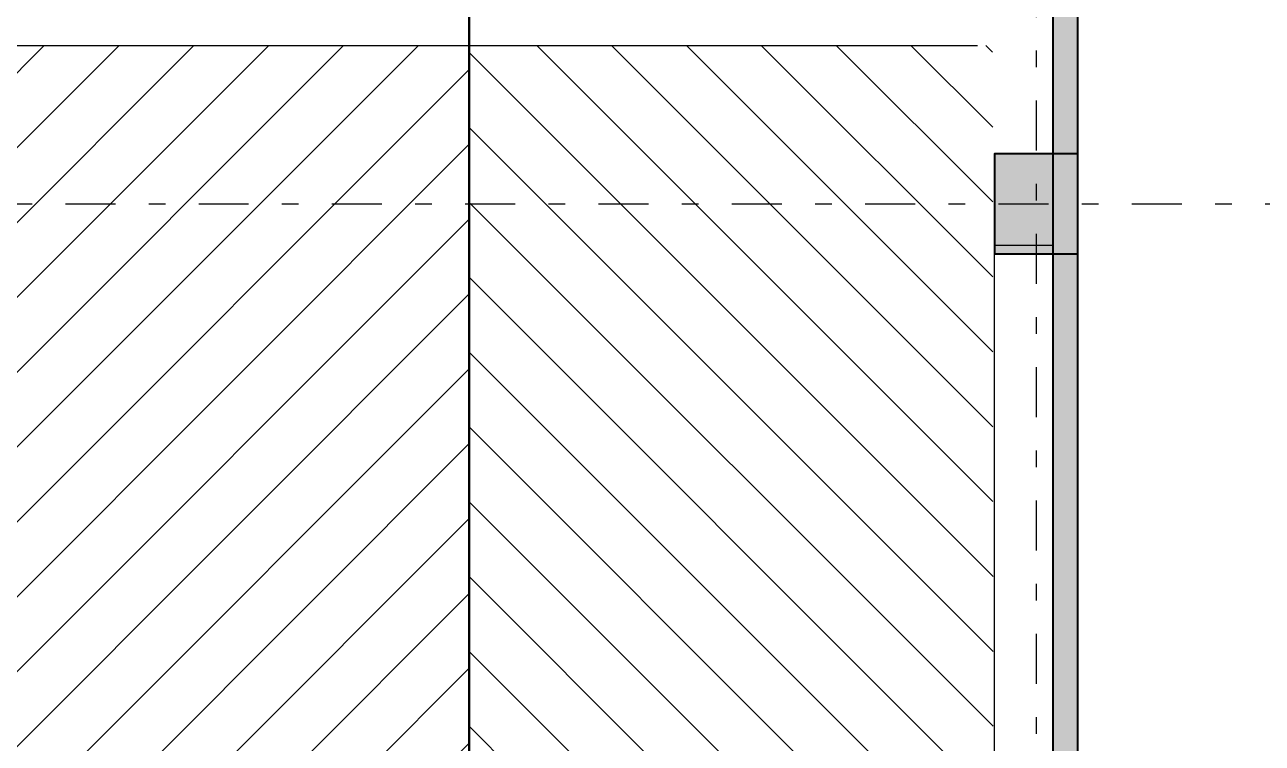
# Model space of a CAD drawing. Header units: millimetres. Extents: x 3781 to 4924, y 1639 to 1721.
# Drawn here: x 4149.55 to 4156.97, y 1691.07 to 1695.38 of the extents above; entities that cross this region are included whole.
import ezdxf

# ---------------------------------------------------------------- set-up
doc = ezdxf.new("R2010")
doc.units = ezdxf.units.MM
doc.linetypes.add('CENTER', pattern=[0.7, 0.3, -0.2, 0, -0.2])
for name, color, linetype in [('AREA PARQUEO', 51, 'Continuous'), ('AS_GL DETECCION_PISO 2', 7, 'Continuous'), ('EJE-ESTRUCTURA', 1, 'CENTER'), ('HACHTCOLUMNA', 250, 'Continuous'), ('JCA_HATCH 254', 252, 'Continuous')]:
    doc.layers.add(name, color=color, linetype=linetype)
for name, color, linetype, lineweight in [('Estructura', 6, 'Continuous', 40), ('Muro', 4, 'Continuous', 40), ('Piso', 251, 'Continuous', 30)]:
    doc.layers.add(name, color=color, linetype=linetype, lineweight=lineweight)

# ---------------------------------------------------------------- blocks, each defined once
blk = doc.blocks.new('estructura etapa 3')
at = {"layer": 'HACHTCOLUMNA'}
h = blk.add_hatch(color=256, dxfattribs=at)
h.paths.add_polyline_path([(-91.65052479424082, -6658.123952498036), (-91.65052483163788, -6657.623952492478), (-92.34962468142191, -6657.623952492692), (-92.34962464402486, -6658.123952498251)])
h.paths.add_polyline_path([(-49.35360165399231, -6658.123953550201), (-49.35360165463851, -6657.623953544642), (-50.05450180622518, -6657.624073242631), (-50.05450180557898, -6658.124073248189)])
h.paths.add_polyline_path([(-56.05269290422109, -6658.123953548908), (-56.05269290486729, -6657.623953543349), (-56.75269290454423, -6657.624054381149), (-56.75269290389804, -6658.124054386707)])
h.paths.add_polyline_path([(-76.44963033445936, -6659.123953527316), (-76.94963033376087, -6659.123953525937), (-76.9496303338118, -6657.623953525355), (-76.44963033520833, -6657.623953526268)])
h.paths.add_polyline_path([(-83.94962466275808, -6659.123953526419), (-84.44962466205959, -6659.123953525041), (-84.44962466211052, -6657.623953524459), (-83.94962466350705, -6657.623953525372)])
h.paths.add_polyline_path([(-60.45199772839385, -6659.123953526823), (-60.95199772769581, -6659.123953525441), (-60.95199772774629, -6657.623953524859), (-60.45199772914327, -6657.623953525776)])
h.paths.add_polyline_path([(-67.94963033684814, -6659.123953523713), (-68.44963033614965, -6659.123953522334), (-68.44963033620058, -6657.623953521752), (-67.94963033759711, -6657.623953522665)])
h.paths.add_polyline_path([(-91.8500747383024, -6668.198768413866), (-91.85097488956569, -6667.598768198336), (-92.3500747393499, -6667.598781503685), (-92.34917458808638, -6668.198781719215)])
h.paths.add_polyline_path([(-49.35360165997224, -6668.198834775361), (-49.35360165969462, -6667.598834775361), (-49.85360166074236, -6667.598833612342), (-49.85360166101998, -6668.198833612343)])
h.paths.add_polyline_path([(-56.15447406834653, -6668.148833038669), (-56.15447406899273, -6667.648833033111), (-56.85356531954483, -6667.649075604333), (-56.85356531889863, -6668.149075609892)])
h.paths.add_polyline_path([(-59.95199772806779, -6667.648834198664), (-59.95199772878357, -6668.148834196337), (-61.45199772983131, -6668.148834197909), (-61.45199772876629, -6667.648834201169)])
h.paths.add_polyline_path([(-75.94963033499096, -6667.648834198664), (-75.94963033570673, -6668.148834196337), (-77.44963033675447, -6668.148834197915), (-77.44963033568945, -6667.648834201173)])
h.paths.add_polyline_path([(-68.9496303369873, -6667.648834196665), (-68.94963033537522, -6668.148834193871), (-67.44963033560805, -6668.148834194158), (-67.44963033675447, -6667.648834196951)])
h.paths.add_polyline_path([(-84.94963033851843, -6667.648834198664), (-84.9496303378022, -6668.148834196337), (-83.44963033675447, -6668.148834197913), (-83.44963033781994, -6667.648834201173)])
h.paths.add_polyline_path([(-91.85007473830262, -6676.198714255436), (-91.85007473830262, -6675.598714255436), (-92.34917458808661, -6675.598833980074), (-92.34917458808661, -6676.198833980075)])
h.paths.add_polyline_path([(-49.35360166367525, -6676.19883419188), (-49.35360166339763, -6675.598834191882), (-49.85360166444536, -6675.598834192097), (-49.85360166472299, -6676.198834192096)])
h.paths.add_polyline_path([(-56.15447406836017, -6676.148834216151), (-56.15447406900614, -6675.648834210593), (-56.75356531955811, -6675.64883419414), (-56.75356531891191, -6676.148834199698)])
h.paths.add_polyline_path([(-59.95199772438798, -6675.648834197268), (-59.95199772475451, -6676.148834194008), (-61.45199772603507, -6676.148834196047), (-61.45199772462081, -6675.648834197444)])
h.paths.add_polyline_path([(-75.94963033131114, -6675.648834197268), (-75.94963033167767, -6676.148834194008), (-77.44963033295824, -6676.14883419605), (-77.44963033154397, -6675.648834197447)])
h.paths.add_polyline_path([(-68.94963033179408, -6675.648834195734), (-68.94963033064766, -6676.148834194337), (-67.44963033076408, -6676.148834193225), (-67.44963033214333, -6675.648834194855)])
h.paths.add_polyline_path([(-84.94963034219415, -6675.648834197267), (-84.94963034182763, -6676.148834194008), (-83.44963034054706, -6676.14883419605), (-83.44963034196132, -6675.648834197447)])
h.paths.add_polyline_path([(-91.84714941676873, -6686.298775267753), (-91.85051282815846, -6685.698774462428), (-92.34961267794267, -6685.698773428964), (-92.34624926655272, -6686.298774234288)])
h.paths.add_polyline_path([(-49.35447406836727, -6686.298714517593), (-49.35360166807266, -6685.698714517594), (-49.85360166912039, -6685.698714501338), (-49.85447406941501, -6686.298714501339)])
h.paths.add_polyline_path([(-56.15447406836745, -6686.248834233877), (-56.15447406901365, -6685.748834228319), (-56.75356531956538, -6685.748834211868), (-56.75356531891919, -6686.248834217427)])
h.paths.add_polyline_path([(-59.95199772341482, -6685.748834215987), (-59.95199772366493, -6686.248834213194), (-61.45199772401418, -6686.248834215234), (-61.45199772283274, -6685.748834216163)])
h.paths.add_polyline_path([(-75.94963033033798, -6685.748834215987), (-75.94963033058809, -6686.248834213194), (-77.44963033093734, -6686.248834215237), (-77.4496303297559, -6685.748834216167)])
h.paths.add_polyline_path([(-68.94963033303281, -6685.748834214453), (-68.94963033130432, -6686.248834212125), (-67.44963033142074, -6686.248834210548), (-67.44963033279998, -6685.748834212411)])
h.paths.add_polyline_path([(-84.94963034316731, -6685.748834215987), (-84.9496303429172, -6686.248834213194), (-83.44963034256796, -6686.248834215237), (-83.44963034374939, -6685.748834216167)])
h.paths.add_polyline_path([(-49.35315161146889, -6694.294436561979), (-49.35360165463851, -6693.698920625079), (-49.8545017768505, -6693.698741702064), (-49.8540517336811, -6694.294257638963)])
h.paths.add_polyline_path([(-56.05360165399372, -6694.248831171114), (-56.05360165463969, -6693.748831165555), (-56.75269290582685, -6693.748781044401), (-56.75269290518088, -6694.24878104996)])
h.paths.add_polyline_path([(-91.65052481364307, -6694.248821470252), (-91.65052481428881, -6693.748821464693), (-92.34962466436525, -6693.748831164716), (-92.34962466371906, -6694.248831170275)])
h.paths.add_polyline_path([(-59.95199772487774, -6693.748833026099), (-59.95199772512831, -6694.248833023305), (-61.45199772547755, -6694.248833025344), (-61.45199772429567, -6693.748833026275)])
h.paths.add_polyline_path([(-75.94963032526482, -6693.748834201318), (-75.94963032586463, -6694.248834199689), (-77.44963032644671, -6694.248834200334), (-77.4496303251484, -6693.748834201268)])
h.paths.add_polyline_path([(-68.94963033087049, -6693.748834198155), (-68.94963032937437, -6694.248834196758), (-67.44963032937437, -6694.248834196578), (-67.44963032993917, -6693.748834197975)])
h.paths.add_polyline_path([(-84.94963034374939, -6693.748831169256), (-84.94963034314958, -6694.248831167626), (-83.4496303425675, -6694.248831168272), (-83.4496303438658, -6693.748831169205)])
h.paths.add_polyline_path([(-49.35776796243806, -6703.973684038515), (-49.35316311038366, -6703.373684038515), (-49.85404024317143, -6703.373987440974), (-49.8586450952256, -6703.973987440974)])
h.paths.add_polyline_path([(-56.05360165399395, -6703.923835747391), (-56.05360165463992, -6703.423835741832), (-56.75273400298954, -6703.424072574053), (-56.75273400234335, -6703.924072579612)])
h.paths.add_polyline_path([(-67.9496303576999, -6704.924075048131), (-67.94963035834837, -6703.424075044247), (-68.44963035939611, -6703.424075040889), (-68.44963035874764, -6704.924075044775)])
h.paths.add_polyline_path([(-91.65052481364307, -6703.92383574791), (-91.65052481428881, -6703.423835742351), (-92.34966752073262, -6703.423835738951), (-92.34966752008665, -6703.92383574451)])
h.paths.add_polyline_path([(-61.84720662715324, -6703.423835743541), (-60.34720663041378, -6703.423835744186), (-60.34720663062888, -6703.923835745234), (-61.84720662736879, -6703.923835744588)])
h.paths.add_polyline_path([(-83.94962464132084, -6704.92407504017), (-83.94962464196658, -6703.424075043429), (-84.44962464301432, -6703.424075043645), (-84.44962464236858, -6704.924075040384)])
h.paths.add_polyline_path([(-76.44963031215582, -6704.924075040624), (-76.44963031280156, -6703.424075043886), (-76.9496303138493, -6703.4240750441), (-76.94963031320356, -6704.924075040841)])
h.paths.add_polyline_path([(-49.35360165399231, -6711.948833174153), (-49.35360165463851, -6711.448833168596), (-50.05360165568629, -6711.44883308894), (-50.0536016550401, -6711.948833094499)])
h.paths.add_polyline_path([(-55.95360165399381, -6711.948833094221), (-55.95360165464001, -6711.448833088664), (-56.65360165568779, -6711.448833088879), (-56.6536016550416, -6711.948833094438)])
h.paths.add_polyline_path([(-91.6496246626715, -6711.948833076518), (-91.6496246633177, -6711.448833070961), (-92.3496246643657, -6711.44883197644), (-92.34962466371951, -6711.948831981999)])
h.paths.add_polyline_path([(-60.951997710299, -6711.948833015158), (-60.95200339290193, -6709.548833076966), (-60.45200339185419, -6709.548833077181), (-60.45199770925126, -6711.948833015374)])
h.paths.add_polyline_path([(-68.44963032069029, -6709.548833077413), (-68.44963031985947, -6711.948833015374), (-67.94963031997611, -6711.948833017021), (-67.94963032092335, -6709.548833076733)])
h.paths.add_polyline_path([(-76.94963031061309, -6709.548833077415), (-76.94963030978226, -6711.948833015374), (-76.44963030989868, -6711.948833017022), (-76.44963031084592, -6709.548833076734)])
h.paths.add_polyline_path([(-83.94962465720198, -6709.548833077073), (-83.94962465803303, -6711.948833013726), (-84.44962465791662, -6711.948833015374), (-84.44962465696915, -6709.548833076393)])
at = {"layer": 'EJE-ESTRUCTURA'}
for p, q in [((-49.60360165451618, -6655.279212803549), (-49.60360168208456, -6714.839146025753)), ((-93.02815777291323, -6667.8988341975), (-46.501522330272, -6667.898834199143))]:
    blk.add_line(p, q, dxfattribs=at)
at = {"layer": 'Estructura'}
blk.add_lwpolyline([(-49.35360165997224, -6668.198834193744), (-49.35360165969462, -6667.598834193745), (-49.85360166074236, -6667.598834193959), (-49.85360166101998, -6668.19883419396)], close=True, dxfattribs=at)

msp = doc.modelspace()

# ---------------------------------------------------------------- hatches: boundary and pattern name
at = {"layer": 'JCA_HATCH 254', "linetype": 'Continuous', "ltscale": 0.3, "true_color": 0x636466, "transparency": 33554687}
h = msp.add_hatch(color=251, dxfattribs=at)
h.dxf.hatch_style = 1
h.paths.add_polyline_path([(4155.866649425496, 1704.477761936966), (4155.71664459738, 1704.47776193745), (4155.716633322139, 1657.65166393535), (4155.866638150954, 1657.651663934168)])
at = {"layer": 'Piso'}
h = msp.add_hatch(dxfattribs=at)
h.set_pattern_fill('ANSI31', color=256, scale=0.1, angle=-41.9160042362493, style=0)
h.set_pattern_definition([(45.00000005823257, (4150.604602248413, 1672.394108866298), (-0.2245064032549059, 0.2245064027985516), [])])
h.paths.add_polyline_path([(4152.215768199595, 1695.252993530839), (4152.215769362811, 1667.952801755409), (4149.265768790072, 1667.952801681246), (4149.265768497826, 1693.90279221547), (4149.126703131066, 1694.392869402794), (4148.834230599332, 1694.809972081043), (4148.42087497879, 1695.107716875377), (4147.932602940986, 1695.252993337632)])
h = msp.add_hatch(dxfattribs=at)
h.set_pattern_fill('ANSI31', color=256, scale=0.1, angle=-41.9160042362493, style=0)
h.set_pattern_definition([(134.9999999445794, (4153.926934480207, 1672.394108865886), (0.2245064032438872, 0.2245064028095702), [])])
h.paths.add_polyline_path([(4152.215768769972, 1695.252993529908), (4152.215768792434, 1667.952801636433), (4155.375620763174, 1667.952841330594), (4155.355917026835, 1695.252993496111)])

# ---------------------------------------------------------------- linework, layer by layer
at = {"layer": 'AREA PARQUEO', "color": 2}
msp.add_lwpolyline([(4155.716647295052, 1694.052792352919), (4155.365772896242, 1694.05279241754), (4155.365764668715, 1668.452792412962), (4155.716639068224, 1668.452792347643)], close=True, dxfattribs=at)
at = {"layer": 'AS_GL DETECCION_PISO 2', "color": 5, "linetype": 'Continuous', "lineweight": 50}
msp.add_line((4152.215768789227, 1697.847992874844), (4152.215768789227, 1685.082886037203), dxfattribs=at)
at = {"layer": 'Muro'}
msp.add_lwpolyline([(4155.866649425496, 1704.477761936966), (4155.71664459738, 1704.47776193745), (4155.716633322139, 1657.65166393535), (4155.866638150954, 1657.651663934168)], close=True, dxfattribs=at)
at = {"layer": 'Piso'}
for p, q in [((4147.932602944595, 1695.252993376514), (4155.265768772035, 1695.252993525782)), ((4152.215768789213, 1695.253039993197), (4152.215768773192, 1667.952801636404))]:
    msp.add_line(p, q, dxfattribs=at)

# ---------------------------------------------------------------- block references
at = {"layer": 'Muro'}
msp.add_blockref('estructura etapa 3', (4205.220242858743, 8362.201718976386), dxfattribs=at)

doc.saveas('drawing.dxf')
